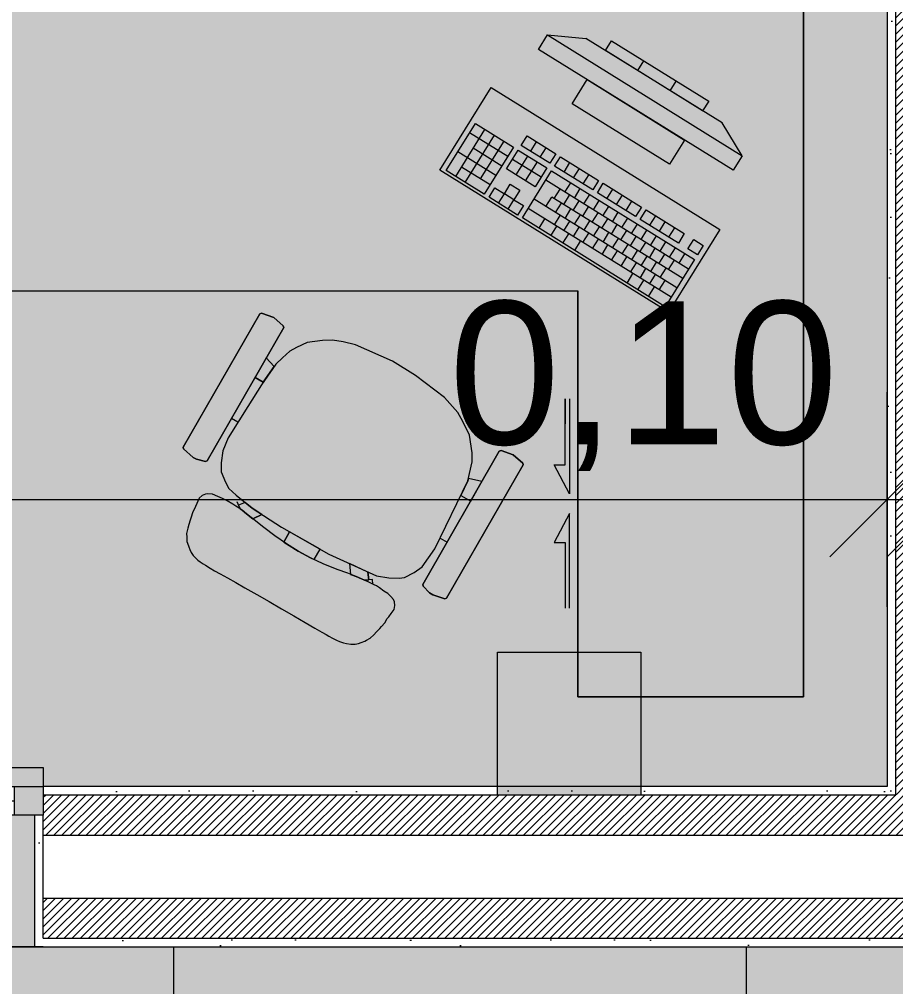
# Model space of a CAD drawing. Header units: millimetres. Extents: x 141848 to 1648660, y -821378 to -151356.
# Drawn here: x 235231 to 236761, y -261235 to -259545 of the extents above; entities that cross this region are included whole.
import ezdxf

# ---------------------------------------------------------------- set-up
doc = ezdxf.new("R2010")
doc.units = ezdxf.units.MM
doc.header["$MEASUREMENT"] = 0
for name, pattern in [('Tirets', [229.305464, 141.111124, -88.19434]), ('Traits', [282.222223, 141.111112, -141.111112]), ('Wipeout_Contour', [1000, 0, -1000])]:
    doc.linetypes.add(name, pattern=pattern)
for name, color, linetype in [('Cotations - 1_100', 7, 'Continuous'), ('Fenêtres ARCHICAD', 7, 'Continuous'), ('Intérieur - Mobilier', 7, 'Continuous'), ('Nouveau_Co-Structure', 7, 'Continuous'), ('Sols_ Dalles', 7, 'Continuous'), ('Structure - Murs extérieurs', 7, 'Continuous')]:
    doc.layers.add(name, color=color, linetype=linetype)
doc.styles.add('STYLE_GENERE_2', font='')
doc.styles.get('STYLE_GENERE_2').set_extended_font_data('Arial')
doc.dimstyles.new('STYLE_GENERE__1', dxfattribs={"dimtxt": 250, "dimasz": 190, "dimexe": 0.18, "dimexo": 0.0625, "dimgap": 0, "dimtad": 1, "dimtih": 1, "dimtoh": 1, "dimlfac": 0.001, "dimzin": 0, "dimdsep": 46, "dimtxsty": 'STYLE_GENERE_2', "dimblk": 'ARROWHEAD_6', "dimblk1": 'ARROWHEAD_6', "dimblk2": 'ARROWHEAD_6', "dimcen": 0.09, "dimse1": 1, "dimse2": 1, "dimclrd": 7, "dimclre": 7, "dimclrt": 7, "dimazin": 0, "dimtfac": 1, "dimtdec": 4, "dimtmove": 0, "dimatfit": 3, "dimfxl": 0, "dimtolj": 1, "dimtzin": 0, "dimarcsym": 0})
doc.dimstyles.new('STYLE_GENERE__2', dxfattribs={"dimtxt": 250, "dimasz": 190, "dimexe": 0.18, "dimexo": 0.0625, "dimgap": 0, "dimtad": 1, "dimlfac": 0.001, "dimzin": 0, "dimdsep": 46, "dimtxsty": 'STYLE_GENERE_2', "dimblk": 'ARROWHEAD_6', "dimblk1": 'ARROWHEAD_6', "dimblk2": 'ARROWHEAD_6', "dimcen": 0.09, "dimse1": 1, "dimse2": 1, "dimclrd": 7, "dimclre": 7, "dimclrt": 7, "dimazin": 0, "dimtfac": 1, "dimtdec": 4, "dimtmove": 0, "dimatfit": 3, "dimfxl": 0, "dimtolj": 1, "dimtzin": 0, "dimarcsym": 0})
pattern_1 = [(45, (0, 0), (-7.0710678, 7.0710678), [])]
pattern_2 = [(45, (0, 175), (-55.684659, 55.684659), [0, -52.5, 0, -78.75]), (110, (175, 175), (74.000794, 26.934086), [0, -38.5, 0, -66.5])]

# ---------------------------------------------------------------- blocks, each defined once
blk = doc.blocks.new('Dalle_10_1', base_point=(217805.5, -253415.6))
at = {"layer": 'Sols_ Dalles', "linetype": 'Continuous', "lineweight": 0, "true_color": 0x2e271c}
blk.add_hatch(color=250, dxfattribs=at).paths.add_polyline_path([(217805.5, -253415.6), (217805.5, -262350.9), (245610, -262365.6), (245610, -253415.6), (244226, -253415.6), (244226, -261165.6), (232166, -261165.6), (232166, -259365.6), (230526, -259365.6), (230526, -261165.6), (219225.5, -261165.6), (219225.5, -257683.7), (220725.5, -257683.7), (220725.5, -256655.6), (219225.5, -256655.6), (219225.5, -253415.6)])
at = {"layer": 'Sols_ Dalles', "color": 250, "linetype": 'Continuous', "lineweight": 5, "true_color": 0x1f1f1f, "flags": 128}
blk.add_lwpolyline([(217805.5, -253415.6), (217805.5, -262350.9), (245610, -262365.6), (245610, -253415.6), (244226, -253415.6), (244226, -261165.6), (232166, -261165.6), (232166, -259365.6), (230526, -259365.6), (230526, -261165.6), (219225.5, -261165.6), (219225.5, -257683.7), (220725.5, -257683.7), (220725.5, -256655.6), (219225.5, -256655.6), (219225.5, -253415.6)], close=True, dxfattribs=at)
blk = doc.blocks.new('Dalle_17_1', base_point=(219225.5, -253415.6))
at = {"layer": 'Sols_ Dalles', "linetype": 'Continuous', "lineweight": 0, "true_color": 0x393736}
blk.add_hatch(color=250, dxfattribs=at).paths.add_polyline_path([(219225.5, -253415.6), (219225.5, -256655.6), (221305.5, -256655.6), (221305.5, -257683.7), (219225.5, -257683.7), (219225.5, -261165.6), (230511, -261165.6), (230511, -259085.6), (232166, -259085.6), (232166, -261165.6), (244226, -261165.6), (244226, -253415.6)])
at = {"layer": 'Sols_ Dalles', "color": 250, "linetype": 'Continuous', "lineweight": 5, "true_color": 0x1f1f1f, "flags": 128}
blk.add_lwpolyline([(219225.5, -253415.6), (244226, -253415.6), (244226, -261165.6), (232166, -261165.6), (232166, -259085.6), (230511, -259085.6), (230511, -261165.6), (219225.5, -261165.6), (219225.5, -257683.7), (221305.5, -257683.7), (221305.5, -256655.6), (219225.5, -256655.6)], close=True, dxfattribs=at)
blk = doc.blocks.new('Mur_35_1', base_point=(236761, -261165.6))
at = {"color": 254, "linetype": 'Wipeout_Contour', "lineweight": 0, "ltscale": 1409326.402958374}
blk.add_wipeout([(236831, -260885.6), (236761, -260885.6), (236761, -260900.6), (236831, -260900.6)], dxfattribs=at).dxf.layer = 'Structure - Murs extérieurs'
at = {"layer": 'Structure - Murs extérieurs', "linetype": 'Continuous', "lineweight": 5, "true_color": 0x5f5f5f}
h = blk.add_hatch(dxfattribs=at)
h.set_pattern_fill('Briques_terre_cuite__int_97', color=251, style=0, pattern_type=2)
h.set_pattern_definition(pattern_1)
h.paths.add_polyline_path([(236831, -260885.6), (236761, -260885.6), (236761, -260900.6), (236831, -260900.6)])
at = {"color": 254, "linetype": 'Wipeout_Contour', "lineweight": 0, "ltscale": 1404894.980476079}
blk.add_wipeout([(236746, -257978.3), (236746, -260885.6), (236761, -260885.6), (236761, -257978.3)], dxfattribs=at).dxf.layer = 'Structure - Murs extérieurs'
at = {"layer": 'Structure - Murs extérieurs', "linetype": 'Continuous', "lineweight": 5, "true_color": 0x5f5f5f}
h = blk.add_hatch(dxfattribs=at)
h.set_pattern_fill('Enduit_0001', color=251, style=0, pattern_type=2)
h.set_pattern_definition(pattern_2)
h.paths.add_polyline_path([(236746, -257978.3), (236746, -260885.6), (236761, -260885.6), (236761, -257978.3)])
at = {"layer": 'Structure - Murs extérieurs', "color": 7, "linetype": 'Continuous', "lineweight": 5, "flags": 128}
blk.add_lwpolyline([(236746, -257978.3), (236746, -260885.6)], dxfattribs=at)
at = {"color": 254, "linetype": 'Wipeout_Contour', "lineweight": 0, "ltscale": 1405009.584772235}
blk.add_wipeout([(236761, -257978.3), (236761, -260885.6), (236831, -260885.6), (236831, -257978.3)], dxfattribs=at).dxf.layer = 'Structure - Murs extérieurs'
at = {"layer": 'Structure - Murs extérieurs', "linetype": 'Continuous', "lineweight": 5, "true_color": 0x5f5f5f}
h = blk.add_hatch(dxfattribs=at)
h.set_pattern_fill('Briques_terre_cuite__int_97', color=251, style=0, pattern_type=2)
h.set_pattern_definition(pattern_1)
h.paths.add_polyline_path([(236761, -257978.3), (236761, -260885.6), (236831, -260885.6), (236831, -257978.3)])
at = {"layer": 'Structure - Murs extérieurs', "color": 7, "linetype": 'Continuous', "lineweight": 5}
for p, q in [((236761, -257978.3), (236761, -260885.6)), ((236761, -260885.6), (236761, -260900.6))]:
    blk.add_line(p, q, dxfattribs=at)
blk = doc.blocks.new('Fenêtre 25_5')
at = {"layer": 'Fenêtres ARCHICAD', "color": 7, "linetype": 'Continuous', "lineweight": 5}
for p, q in [((-500, 0), (-500, 33.3)), ((-500, 33.3), (500, 33.3)), ((500, 33.3), (500, 0)), ((-500, 0), (-500, -15)), ((-500, 0), (-500, -15)), ((500, 0), (500, -15)), ((500, 0), (500, -15)), ((-500, -15), (-500, -50)), ((-500, -15), (-500, -50)), ((500, -15), (500, -50)), ((500, -15), (500, -50)), ((-485, -50), (-485, -280)), ((485, -50), (485, -280)), ((-500, -280), (-485, -280)), ((-485, -280), (485, -280)), ((500, -280), (485, -280))]:
    blk.add_line(p, q, dxfattribs=at)
at = {"layer": 'Fenêtres ARCHICAD', "color": 7, "linetype": 'Traits', "lineweight": 5}
blk.add_line((-500, 0), (500, 0), dxfattribs=at)
at = {"color": 254, "linetype": 'Wipeout_Contour', "lineweight": 0, "ltscale": 1805.5395}
blk.add_wipeout([(-450, 0), (-450, -50), (450, -50), (450, 0)], dxfattribs=at).dxf.layer = 'Fenêtres ARCHICAD'
at = {"layer": 'Fenêtres ARCHICAD', "color": 7, "linetype": 'Continuous', "lineweight": 5}
for p, q in [((-500, 0), (-450, 0)), ((-450, 0), (-450, -50)), ((-450, 0), (450, 0)), ((450, -50), (450, 0)), ((450, 0), (500, 0)), ((-450, -25), (450, -25)), ((-450, -50), (-500, -50)), ((450, -50), (-450, -50)), ((500, -50), (450, -50))]:
    blk.add_line(p, q, dxfattribs=at)
blk = doc.blocks.new('Mur_90_1', base_point=(244226, -261165.6))
at = {"color": 254, "linetype": 'Wipeout_Contour', "lineweight": 0, "ltscale": 1407214.976218097}
blk.add_wipeout([(235272.5, -260900.6), (236746, -260900.6), (236746, -260885.6), (235272.5, -260885.6)], dxfattribs=at)
at = {"color": 254, "linetype": 'Wipeout_Contour', "lineweight": 0, "ltscale": 1409478.670757482}
blk.add_wipeout([(235272.5, -261150.6), (235272.5, -261165.6), (237844.5, -261165.6), (237844.5, -261150.6)], dxfattribs=at)
at = {"linetype": 'Continuous', "lineweight": 5, "true_color": 0x5f5f5f}
h = blk.add_hatch(dxfattribs=at)
h.set_pattern_fill('Enduit_0001', color=251, style=0, pattern_type=2)
h.set_pattern_definition(pattern_2)
h.paths.add_polyline_path([(235272.5, -260900.6), (236746, -260900.6), (236746, -260885.6), (235272.5, -260885.6)])
h = blk.add_hatch(dxfattribs=at)
h.set_pattern_fill('Enduit_0001', color=251, style=0, pattern_type=2)
h.set_pattern_definition(pattern_2)
h.paths.add_polyline_path([(235272.5, -261150.6), (235272.5, -261165.6), (237844.5, -261165.6), (237844.5, -261150.6)])
at = {"color": 254, "linetype": 'Wipeout_Contour', "lineweight": 0, "ltscale": 1409212.150777046}
blk.add_wipeout([(236761, -260885.6), (236746, -260885.6), (236746, -260900.6), (236761, -260900.6)], dxfattribs=at)
at = {"color": 254, "linetype": 'Wipeout_Contour', "lineweight": 0, "ltscale": 1409352.682568374}
blk.add_wipeout([(235272.5, -261080.6), (235272.5, -261150.6), (237844.5, -261150.6), (237844.5, -261080.6)], dxfattribs=at)
at = {"linetype": 'Continuous', "lineweight": 5, "true_color": 0x5f5f5f}
h = blk.add_hatch(dxfattribs=at)
h.set_pattern_fill('Enduit_0001', color=251, style=0, pattern_type=2)
h.set_pattern_definition(pattern_2)
h.paths.add_polyline_path([(236761, -260885.6), (236746, -260885.6), (236746, -260900.6), (236761, -260900.6)])
h = blk.add_hatch(dxfattribs=at)
h.set_pattern_fill('Briques_terre_cuite__int_97', color=251, style=0, pattern_type=2)
h.set_pattern_definition(pattern_1)
h.paths.add_polyline_path([(235272.5, -261080.6), (235272.5, -261150.6), (237844.5, -261150.6), (237844.5, -261080.6)])
at = {"color": 7, "linetype": 'Continuous', "lineweight": 5, "flags": 128}
blk.add_lwpolyline([(236746, -260885.6), (235272.5, -260885.6)], dxfattribs=at)
at = {"color": 254, "linetype": 'Wipeout_Contour', "lineweight": 0, "ltscale": 1409085.913031434}
blk.add_wipeout([(237844.5, -260970.6), (235272.5, -260970.6), (235272.5, -261080.6), (237844.5, -261080.6)], dxfattribs=at)
at = {"color": 254, "linetype": 'Wipeout_Contour', "lineweight": 0, "ltscale": 1758702.599873789}
blk.add_wipeout([(236761, -260900.6), (235272.5, -260900.6), (235272.5, -260935.6), (235272.5, -260970.6), (236761, -260970.6)], dxfattribs=at)
at = {"linetype": 'Continuous', "lineweight": 5, "true_color": 0x5f5f5f}
h = blk.add_hatch(dxfattribs=at)
h.set_pattern_fill('Briques_terre_cuite__int_97', color=251, style=0, pattern_type=2)
h.set_pattern_definition(pattern_1)
h.paths.add_polyline_path([(236761, -260900.6), (235272.5, -260900.6), (235272.5, -260935.6), (235272.5, -260970.6), (236761, -260970.6)])
at = {"color": 7, "linetype": 'Continuous', "lineweight": 5}
blk.add_line((235272.5, -260885.6), (235272.5, -260900.6), dxfattribs=at)
at = {"color": 254, "linetype": 'Wipeout_Contour', "lineweight": 0, "ltscale": 1409452.291572231}
blk.add_wipeout([(236831, -260900.6), (236761, -260900.6), (236761, -260970.6), (236831, -260970.6)], dxfattribs=at)
at = {"color": 254, "linetype": 'Wipeout_Contour', "lineweight": 0, "ltscale": 1757186.575775947}
blk.add_wipeout([(235257.5, -261165.6), (235272.5, -261165.6), (235272.5, -261150.6), (235272.5, -260935.6), (235257.5, -260935.6)], dxfattribs=at)
at = {"linetype": 'Continuous', "lineweight": 5, "true_color": 0x5f5f5f}
h = blk.add_hatch(dxfattribs=at)
h.set_pattern_fill('Briques_terre_cuite__int_97', color=251, style=0, pattern_type=2)
h.set_pattern_definition(pattern_1)
h.paths.add_polyline_path([(236831, -260900.6), (236761, -260900.6), (236761, -260970.6), (236831, -260970.6)])
h = blk.add_hatch(dxfattribs=at)
h.set_pattern_fill('Enduit_0001', color=251, style=0, pattern_type=2)
h.set_pattern_definition(pattern_2)
h.paths.add_polyline_path([(235257.5, -261165.6), (235272.5, -261165.6), (235272.5, -261150.6), (235272.5, -260935.6), (235257.5, -260935.6)])
at = {"color": 7, "linetype": 'Continuous', "lineweight": 5}
for p, q in [((236761, -260885.6), (236761, -260900.6)), ((236761, -260900.6), (235272.5, -260900.6)), ((235272.5, -260900.6), (235272.5, -260935.6)), ((235257.5, -260935.6), (235257.5, -261165.6)), ((235272.5, -260935.6), (235257.5, -260935.6)), ((235272.5, -261150.6), (235272.5, -260935.6)), ((235272.5, -260970.6), (236761, -260970.6)), ((236761, -260970.6), (236831, -260970.6)), ((235272.5, -261080.6), (237844.5, -261080.6)), ((235272.5, -261150.6), (237844.5, -261150.6)), ((235272.5, -261165.6), (235257.5, -261165.6))]:
    blk.add_line(p, q, dxfattribs=at)
at = {"color": 7, "linetype": 'Continuous', "lineweight": 5, "flags": 128}
blk.add_lwpolyline([(235272.5, -261165.6), (237844.5, -261165.6)], dxfattribs=at)
at = {"layer": 'Fenêtres ARCHICAD', "color": 7, "linetype": 'Continuous', "lineweight": 5, "zscale": 1000}
blk.add_blockref('Fenêtre 25_5', (234772.5, -260885.6), dxfattribs=at)
blk = doc.blocks.new('*D536')
at = {"layer": 'Cotations - 1_100', "color": 7, "linetype": 'Continuous', "lineweight": 5}
for p, q in [((232446, -260571.5), (232446, -260196.5)), ((236746, -260571.5), (236746, -260196.5)), ((232546, -260284), (232346, -260484)), ((236646, -260484), (236846, -260284)), ((232446, -260384), (236746, -260384))]:
    blk.add_line(p, q, dxfattribs=at)
at = {"layer": 'Cotations - 1_100', "color": 7, "lineweight": 5, "char_height": 250, "attachment_point": 7, "style": 'STYLE_GENERE_2'}
for s, insert in [('\\A1;{\\pql;\\fArial|b0|i0|c0|p38;0,28}', (232546, -260334)), ('\\A1;{\\pql;\\fArial|b0|i0|c0|p38;4,30}', (234263.5, -260334)), ('\\A1;{\\pql;\\fArial|b0|i0|c0|p38;0,10}', (235980.9, -260334))]:
    blk.add_mtext(s, dxfattribs=dict(at, insert=insert))
blk = doc.blocks.new('ARROWHEAD_6')
at = {"color": 0, "linetype": 'Continuous', "lineweight": 0}
for p, q in [((-0.5, -0.5), (0.5, 0.5)), ((0, 0), (-1, 0))]:
    blk.add_line(p, q, dxfattribs=at)
blk = doc.blocks.new('*D537')
at = {"layer": 'Cotations - 1_100', "color": 7, "linetype": 'Continuous', "lineweight": 5}
for p, q in [((236746, -260571.5), (236746, -260196.5)), ((236846, -260571.5), (236846, -260196.5)), ((236646, -260484), (236846, -260284)), ((236946, -260284), (236746, -260484)), ((236746, -260384), (236846, -260384))]:
    blk.add_line(p, q, dxfattribs=at)
blk = doc.blocks.new('*D538')
at = {"layer": 'Cotations - 1_100', "color": 7, "linetype": 'Continuous', "lineweight": 5}
for p, q in [((236846, -260571.5), (236846, -260196.5)), ((239846, -260571.5), (239846, -260196.5)), ((236946, -260284), (236746, -260484)), ((239746, -260484), (239946, -260284)), ((236846, -260384), (239846, -260384))]:
    blk.add_line(p, q, dxfattribs=at)
at = {"layer": 'Cotations - 1_100', "color": 7, "lineweight": 5, "char_height": 250, "attachment_point": 7, "style": 'STYLE_GENERE_2'}
for s, insert in [('\\A1;{\\pql;\\fArial|b0|i0|c0|p38;3,00}', (237680.9, -260334)), ('\\A1;{\\pql;\\fArial|b0|i0|c0|p38;0,10}', (239080.9, -260334))]:
    blk.add_mtext(s, dxfattribs=dict(at, insert=insert))
blk = doc.blocks.new('*D546')
at = {"layer": 'Cotations - 1_100', "color": 7, "linetype": 'Continuous', "lineweight": 5}
for p, q in [((237413.3, -258078.3), (237213.3, -257878.3)), ((237500.8, -257978.3), (237125.8, -257978.3)), ((237313.3, -260885.6), (237313.3, -257978.3)), ((237213.3, -260785.6), (237413.3, -260985.6)), ((237500.8, -260885.6), (237125.8, -260885.6)), ((237313.3, -261035.6), (237313.3, -260885.6))]:
    blk.add_line(p, q, dxfattribs=at)
at = {"layer": 'Cotations - 1_100', "color": 7, "lineweight": 5, "char_height": 250, "attachment_point": 7, "rotation": 90, "style": 'STYLE_GENERE_2'}
for s, insert in [('\\A1;{\\pql;\\fArial|b0|i0|c0|p38;0,10}', (237263.3, -258743.4)), ('\\A1;{\\pql;\\fArial|b0|i0|c0|p38;2,91}', (237263.3, -260097.1))]:
    blk.add_mtext(s, dxfattribs=dict(at, insert=insert))
blk = doc.blocks.new('*D637')
at = {"layer": 'Cotations - 1_100', "color": 7, "linetype": 'Continuous', "lineweight": 5}
for p, q in [((233229.3, -258078.3), (233029.3, -257878.3)), ((233316.8, -257978.3), (232941.8, -257978.3)), ((233129.3, -260885.6), (233129.3, -257978.3)), ((233029.3, -260785.6), (233229.3, -260985.6)), ((233316.8, -260885.6), (232941.8, -260885.6)), ((233129.3, -261035.6), (233129.3, -260885.6))]:
    blk.add_line(p, q, dxfattribs=at)
at = {"layer": 'Cotations - 1_100', "color": 7, "lineweight": 5, "char_height": 250, "attachment_point": 7, "rotation": 90, "style": 'STYLE_GENERE_2'}
for s, insert in [('\\A1;{\\pql;\\fArial|b0|i0|c0|p38;0,10}', (233079.3, -258743.4)), ('\\A1;{\\pql;\\fArial|b0|i0|c0|p38;2,91}', (233079.3, -260097.1))]:
    blk.add_mtext(s, dxfattribs=dict(at, insert=insert))

msp = doc.modelspace()

# ---------------------------------------------------------------- hatches: boundary and pattern name
at = {"linetype": 'Continuous', "lineweight": 5}
h = msp.add_hatch(dxfattribs=at)
h.set_pattern_fill('Panneau_100x50_0001', color=9, style=0, pattern_type=2)
h.set_pattern_definition([(0, (0, 0), (0, 500), []), (90, (0, 0), (-1000, 0), [500, -500]), (90, (500, 500), (-1000, 0), [500, -500])])
h.paths.add_polyline_path([(217805.542, -262550.571), (217805.542, -255066.557), (217825.542, -255066.557), (217825.542, -253415.571), (219225.542, -253415.571), (219225.542, -256655.571), (221025.542, -256655.571), (221025.542, -257683.66), (219225.542, -257683.66), (219225.542, -261165.571), (230526.034, -261165.571), (230526.034, -259365.571), (232166.034, -259365.571), (232166.034, -261165.571), (244226.034, -261165.571), (244226.034, -253415.571), (245626.034, -253415.571), (245626.034, -262465.571), (245610.045, -262465.571), (244226.034, -262565.571), (220626.034, -262565.571), (217850.068, -262565.571), (217850.068, -262550.571)])
at = {"linetype": 'Continuous', "lineweight": 0, "true_color": 0xfaf9f8}
msp.add_hatch(color=7, dxfattribs=at).paths.add_polyline_path([(232446.034, -260885.571), (236761.034, -260885.571), (236761.034, -257963.274), (232446.034, -257963.274)])
at = {"linetype": 'Continuous', "lineweight": 5}
for points in [[(234699.639, -260019.509), (236206.355, -260019.509), (236206.355, -260728.657), (236600.287, -260728.657), (236600.287, -260203.414), (236600.287, -259328.009), (234699.639, -259328.009), (234699.639, -259494.266)], [(235650.799, -260059.42), (235516.95, -260292.717), (235517.759, -260295.705), (235534.563, -260310.392), (235540.258, -260313.66), (235555.724, -260317.487), (235558.712, -260316.677), (235692.561, -260083.38), (235691.751, -260080.394), (235674.946, -260065.708), (235653.786, -260058.612)], [(236021.422, -260318.156), (236021.636, -260302.412), (236016.801, -260271.327), (236005.535, -260247.451), (235996.81, -260232.244), (235973.302, -260206.017), (235922.328, -260167.514), (235882.514, -260142.304), (235817.857, -260113.949), (235796.453, -260108.484), (235777.413, -260105.712), (235760.288, -260106.346), (235733.424, -260109.644), (235714.977, -260118.163), (235703.359, -260125.042), (235690.29, -260136.628), (235678.812, -260147.587), (235653.455, -260183.477), (235629.89, -260221.235), (235595.638, -260276.026), (235585.886, -260299.093), (235583.055, -260320.084), (235583.278, -260335.828), (235590.785, -260353.523), (235596.902, -260364.67), (235609.164, -260376.478), (235637.549, -260399.126), (235688.652, -260432.252), (235771.236, -260479.632), (235854.718, -260517.614), (235876.161, -260520.871), (235893.886, -260521.391), (235903.209, -260520.106), (235920.24, -260511.685), (235934.516, -260501.582), (235956.461, -260470.418), (236014.246, -260351.361)], [(235656.671, -260178.925), (235675.831, -260151.806), (235662.06, -260136.542), (235642.431, -260170.756)], [(235976.996, -260556.659), (236110.845, -260323.362), (236110.035, -260320.375), (236093.23, -260305.689), (236072.07, -260298.593), (236068.957, -260299.62), (235935.233, -260532.699), (235936.043, -260535.686), (235947.152, -260547.106), (235952.847, -260550.374), (235974.008, -260557.468)], [(236018.953, -260386.777), (236038.685, -260352.384), (236015.103, -260347.395), (236014.246, -260351.361), (236001.826, -260376.951)], [(235739.362, -260485.71), (235717.902, -260474.155), (235697.089, -260461.472), (235676.942, -260447.676), (235657.739, -260433.027), (235641.004, -260419.679), (235627.617, -260408.761), (235620.027, -260402.709), (235614.533, -260398.837), (235609.064, -260395.447), (235603.596, -260392.057), (235593.531, -260386.152), (235585.835, -260382.231), (235577.411, -260378.551), (235568.058, -260374.934), (235560.128, -260374.031), (235555.986, -260374.427), (235549.971, -260377.166), (235544.925, -260381.641), (235538.452, -260396.24), (235533.12, -260407.459), (235530.668, -260415.133), (235529.121, -260420.328), (235526.827, -260427.67), (235524.905, -260434.34), (235522.744, -260443.118), (235523.055, -260449.945), (235523.311, -260457.111), (235524.59, -260460.557), (235526.844, -260466.502), (235528.255, -260471.269), (235530.94, -260476.797), (235534.193, -260481.848), (235538.355, -260486.135), (235542.261, -260489.806), (235546.453, -260492.908), (235551.788, -260496.484), (235555.897, -260498.922), (235563.998, -260503.879), (235571.862, -260508.372), (235581.662, -260513.892), (235594.365, -260520.989), (235609.1, -260529.226), (235624.821, -260538.124), (235645.576, -260550.019), (235667.157, -260562.401), (235688.738, -260574.782), (235710.19, -260587.114), (235730.173, -260598.772), (235746.864, -260608.579), (235759.205, -260615.829), (235766.429, -260620.04), (235771.515, -260622.945), (235777.383, -260626.036), (235779.851, -260627.48), (235784.443, -260629.778), (235790.077, -260632.184), (235796.977, -260634.555), (235802.356, -260635.781), (235809.875, -260636.902), (235817.272, -260636.824), (235823.173, -260635.575), (235827.495, -260634.041), (235834.097, -260631.297), (235836.938, -260629.884), (235843.404, -260626.198), (235849.816, -260620.392), (235854.581, -260615.337), (235860.046, -260609.598), (235863.461, -260605.587), (235868.828, -260599.561), (235873.282, -260592.118), (235875.935, -260589.176), (235880.263, -260582.954), (235885.342, -260576.038), (235886.693, -260569.413), (235886.127, -260562.52), (235884.438, -260558.761), (235879.762, -260553.382), (235874.27, -260548.424), (235867.531, -260544.077), (235859.751, -260538.084), (235854.56, -260534.778), (235850.649, -260532.926), (235841.245, -260528.15), (235828.475, -260522.665), (235819.008, -260518.798), (235804.165, -260512.865), (235786.05, -260506.283), (235761.642, -260496.204)], [(235766.429, -260620.04), (235771.515, -260622.945), (235777.383, -260626.036), (235779.851, -260627.48), (235784.443, -260629.778), (235790.077, -260632.184), (235796.977, -260634.555), (235802.356, -260635.781), (235809.875, -260636.902), (235817.272, -260636.824), (235823.173, -260635.575), (235827.495, -260634.041), (235834.097, -260631.297), (235836.938, -260629.884), (235843.404, -260626.198), (235849.816, -260620.392), (235854.581, -260615.337), (235860.046, -260609.598), (235863.461, -260605.587), (235868.828, -260599.561), (235873.282, -260592.118), (235875.935, -260589.176), (235880.263, -260582.954), (235885.342, -260576.038), (235886.693, -260569.413), (235886.127, -260562.52), (235884.438, -260558.761), (235879.762, -260553.382), (235874.27, -260548.424), (235867.531, -260544.077), (235859.751, -260538.084), (235854.56, -260534.778), (235850.649, -260532.926), (235841.245, -260528.15), (235828.475, -260522.665), (235819.008, -260518.798), (235804.165, -260512.865), (235786.05, -260506.283), (235761.642, -260496.204), (235739.362, -260485.71), (235717.902, -260474.155), (235697.089, -260461.472), (235676.942, -260447.676), (235657.739, -260433.027), (235641.004, -260419.679), (235627.617, -260408.761), (235620.027, -260402.709), (235614.533, -260398.837), (235609.064, -260395.447), (235603.596, -260392.057), (235593.531, -260386.152), (235585.835, -260382.231), (235577.411, -260378.551), (235568.058, -260374.934), (235560.128, -260374.031), (235555.986, -260374.427), (235549.971, -260377.166), (235544.925, -260381.641), (235538.452, -260396.24), (235533.12, -260407.459), (235530.668, -260415.133), (235529.121, -260420.328), (235526.827, -260427.67), (235524.905, -260434.34), (235522.744, -260443.118), (235523.055, -260449.945), (235523.311, -260457.111), (235524.59, -260460.557), (235526.844, -260466.502), (235528.255, -260471.269), (235530.94, -260476.797), (235534.193, -260481.848), (235538.355, -260486.135), (235542.261, -260489.806), (235546.453, -260492.908), (235551.788, -260496.484), (235555.897, -260498.922), (235563.998, -260503.879), (235571.862, -260508.372), (235581.662, -260513.892), (235594.365, -260520.989), (235609.1, -260529.226), (235624.821, -260538.124), (235645.576, -260550.019), (235667.157, -260562.401), (235688.738, -260574.782), (235710.19, -260587.114), (235730.173, -260598.772), (235746.864, -260608.579), (235759.205, -260615.829)], [(235620.027, -260402.709), (235627.617, -260408.761), (235638.378, -260417.538), (235654.502, -260410.116), (235637.549, -260399.126), (235624.922, -260389.051), (235613.689, -260393.968), (235616.473, -260400.204)], [(235697.089, -260461.472), (235717.902, -260474.155), (235739.362, -260485.71), (235745.6, -260488.648), (235755.841, -260470.8), (235702.824, -260440.383), (235692.552, -260458.366)], [(235840.96, -260524.212), (235839.487, -260510.685), (235807.082, -260495.941), (235809.014, -260514.803), (235819.008, -260518.798), (235828.475, -260522.665), (235833.641, -260524.884), (235834.551, -260524.823)]]:
    msp.add_hatch(color=255, dxfattribs=at).paths.add_polyline_path(points)
at = {"layer": 'Intérieur - Mobilier', "linetype": 'Continuous', "lineweight": 0, "true_color": 0x4f4f4f}
for points in [[(236191.542, -260208.12), (236184.236, -260323.249), (236164.62, -260323.249), (236191.542, -260373.913)], [(236191.542, -260408.331), (236164.62, -260458.994), (236184.236, -260458.994), (236184.236, -260574.124)]]:
    msp.add_hatch(color=251, dxfattribs=at).paths.add_polyline_path(points)
at = {"layer": 'Sols_ Dalles', "linetype": 'Continuous', "lineweight": 0, "true_color": 0x2e271c}
msp.add_hatch(color=250, dxfattribs=at).paths.add_polyline_path([(219225.542, -253415.571), (217850.068, -253415.571), (217850.068, -262266.885), (245610.045, -262266.885), (245610.045, -253415.571), (244226.034, -253415.571), (244226.034, -261165.571), (232166.034, -261165.571), (230526.034, -261165.571), (219225.542, -261165.571), (219225.542, -257693.66), (219225.542, -256655.571)])

# ---------------------------------------------------------------- linework, layer by layer
at = {"color": 8, "linetype": 'Continuous', "lineweight": 5}
for p, q in [((236137.534, -259597.501), (236153.375, -259572.024)), ((236153.375, -259572.024), (236493.066, -259783.236)), ((236153.375, -259572.024), (236220.17, -259578.229)), ((236457.953, -259726.077), (236220.17, -259578.229)), ((236477.225, -259808.713), (236137.534, -259597.501)), ((236254.139, -259599.35), (236264.699, -259582.366)), ((236264.699, -259582.366), (236434.545, -259687.972)), ((236423.984, -259704.956), (236254.139, -259599.35)), ((236310.754, -259634.552), (236321.314, -259617.568)), ((236196.056, -259692.765), (236222.457, -259650.304)), ((236222.457, -259650.304), (236392.302, -259755.91)), ((236367.369, -259669.754), (236377.929, -259652.77)), ((236365.901, -259798.371), (236196.056, -259692.765)), ((236434.545, -259687.972), (236423.984, -259704.956)), ((235976.119, -259809.364), (236027.322, -259727.015)), ((236027.322, -259727.015), (236093.845, -259768.377)), ((236493.066, -259783.236), (236457.953, -259726.077)), ((235992.75, -259819.705), (236043.953, -259737.356)), ((236009.381, -259830.045), (236060.583, -259747.696)), ((236083.604, -259784.847), (236017.081, -259743.485)), ((236107.28, -259765.313), (236117.521, -259748.843)), ((236117.521, -259748.843), (236167.413, -259779.864)), ((236036.252, -259823.916), (236077.214, -259758.037)), ((236157.172, -259796.334), (236107.28, -259765.313)), ((236123.911, -259775.653), (236134.152, -259759.183)), ((236392.302, -259755.91), (236365.901, -259798.371)), ((236063.123, -259817.787), (235996.6, -259776.425)), ((236073.364, -259801.317), (236023.472, -259770.295)), ((236093.845, -259768.377), (236042.642, -259850.726)), ((236081.679, -259806.487), (236102.16, -259773.547)), ((236098.31, -259816.828), (236118.791, -259783.888)), ((236102.16, -259773.547), (236152.052, -259804.569)), ((236140.542, -259785.994), (236150.782, -259769.524)), ((236167.413, -259779.864), (236157.172, -259796.334)), ((236493.066, -259783.236), (236477.225, -259808.713)), ((236141.812, -259821.039), (236091.919, -259790.017)), ((236114.94, -259827.168), (236135.421, -259794.229)), ((236165.488, -259801.505), (236175.728, -259785.035)), ((236232.01, -259842.867), (236165.488, -259801.505)), ((236175.728, -259785.035), (236242.251, -259826.397)), ((236182.118, -259811.845), (236192.359, -259795.375)), ((236042.642, -259850.726), (235976.119, -259809.364)), ((236052.882, -259834.257), (236002.99, -259803.235)), ((236131.571, -259837.509), (236081.679, -259806.487)), ((236109.165, -259892.089), (236160.367, -259809.739)), ((236152.052, -259804.569), (236131.571, -259837.509)), ((236160.367, -259809.739), (236409.828, -259964.848)), ((236198.749, -259822.186), (236208.99, -259805.716)), ((236215.38, -259832.526), (236225.62, -259816.056)), ((236077.829, -259849.767), (236088.069, -259833.298)), ((236088.069, -259833.298), (236104.7, -259843.638)), ((236399.587, -259981.318), (236150.127, -259826.209)), ((236183.388, -259846.89), (236193.629, -259830.421)), ((236242.251, -259826.397), (236232.01, -259842.867)), ((236240.326, -259848.037), (236250.566, -259831.567)), ((236250.566, -259831.567), (236317.089, -259872.929)), ((236050.957, -259855.897), (236061.198, -259839.427)), ((236061.198, -259839.427), (236077.829, -259849.767)), ((236067.588, -259866.237), (236077.829, -259849.767)), ((236094.459, -259860.108), (236077.829, -259849.767)), ((236104.7, -259843.638), (236094.459, -259860.108)), ((236164.832, -259858.19), (236175.073, -259841.72)), ((236181.463, -259868.531), (236191.704, -259852.061)), ((236200.019, -259857.231), (236210.26, -259840.761)), ((236216.65, -259867.572), (236226.89, -259851.102)), ((236306.849, -259889.399), (236240.326, -259848.037)), ((236256.957, -259858.378), (236267.197, -259841.908)), ((236100.849, -259886.918), (236050.957, -259855.897)), ((236084.219, -259876.578), (236094.459, -259860.108)), ((236094.459, -259860.108), (236111.09, -259870.449)), ((236379.106, -260014.257), (236129.646, -259859.149)), ((236150.434, -259872.075), (236160.675, -259855.605)), ((236389.347, -259997.787), (236160.675, -259855.605)), ((236167.065, -259882.415), (236177.305, -259865.945)), ((236198.094, -259878.871), (236208.334, -259862.401)), ((236233.28, -259877.912), (236243.521, -259861.442)), ((236273.587, -259868.718), (236283.828, -259852.248)), ((236290.218, -259879.059), (236300.458, -259862.589)), ((236111.09, -259870.449), (236100.849, -259886.918)), ((236368.866, -260030.727), (236119.405, -259875.619)), ((236183.696, -259892.756), (236193.936, -259876.286)), ((236214.724, -259889.212), (236224.965, -259872.742)), ((236231.355, -259899.552), (236241.596, -259883.082)), ((236249.911, -259888.253), (236260.152, -259871.783)), ((236266.542, -259898.593), (236276.782, -259882.123)), ((236317.089, -259872.929), (236306.849, -259889.399)), ((236315.164, -259894.57), (236325.404, -259878.1)), ((236325.404, -259878.1), (236391.927, -259919.462)), ((236358.625, -260047.197), (236109.165, -259892.089)), ((236138.268, -259910.185), (236148.509, -259893.715)), ((236165.14, -259904.055), (236175.38, -259887.586)), ((236181.77, -259914.396), (236192.011, -259897.926)), ((236200.326, -259903.096), (236210.567, -259886.626)), ((236216.957, -259913.437), (236227.197, -259896.967)), ((236247.986, -259909.893), (236258.226, -259893.423)), ((236283.172, -259908.934), (236293.413, -259892.464)), ((236299.803, -259919.274), (236310.044, -259902.804)), ((236381.687, -259935.932), (236315.164, -259894.57)), ((236331.795, -259904.91), (236342.035, -259888.44)), ((236348.425, -259915.251), (236358.666, -259898.781)), ((236159.057, -259923.11), (236169.297, -259906.641)), ((236179.845, -259936.036), (236190.086, -259919.566)), ((236198.401, -259924.736), (236208.642, -259908.267)), ((236215.032, -259935.077), (236225.272, -259918.607)), ((236233.588, -259923.777), (236243.828, -259907.308)), ((236250.218, -259934.118), (236260.459, -259917.648)), ((236264.617, -259920.233), (236274.857, -259903.763)), ((236281.247, -259930.574), (236291.488, -259914.104)), ((236316.434, -259929.615), (236326.674, -259913.145)), ((236365.056, -259925.591), (236375.297, -259909.121)), ((236391.927, -259919.462), (236381.687, -259935.932)), ((236200.633, -259948.962), (236210.874, -259932.492)), ((236231.662, -259945.418), (236241.903, -259928.948)), ((236266.849, -259944.459), (236277.09, -259927.989)), ((236297.878, -259940.914), (236308.118, -259924.445)), ((236314.509, -259951.255), (236324.749, -259934.785)), ((236333.064, -259939.955), (236343.305, -259923.486)), ((236349.695, -259950.296), (236359.936, -259933.826)), ((236398.317, -259946.272), (236408.558, -259929.802)), ((236408.558, -259929.802), (236425.189, -259940.143)), ((236248.293, -259955.758), (236258.534, -259939.288)), ((236264.924, -259966.099), (236275.164, -259949.629)), ((236283.48, -259954.799), (236293.72, -259938.329)), ((236300.11, -259965.14), (236310.351, -259948.67)), ((236331.139, -259961.596), (236341.38, -259945.126)), ((236366.326, -259960.637), (236376.566, -259944.167)), ((236414.948, -259956.613), (236398.317, -259946.272)), ((236425.189, -259940.143), (236414.948, -259956.613)), ((236281.554, -259976.439), (236291.795, -259959.969)), ((236298.185, -259986.78), (236308.426, -259970.31)), ((236316.741, -259975.48), (236326.982, -259959.01)), ((236333.372, -259985.821), (236343.612, -259969.351)), ((236347.77, -259971.936), (236358.011, -259955.466)), ((236409.828, -259964.848), (236358.625, -260047.197)), ((236364.401, -259982.277), (236374.641, -259965.807)), ((236382.957, -259970.977), (236393.197, -259954.507)), ((236314.816, -259997.12), (236325.056, -259980.651)), ((236350.002, -259996.161), (236360.243, -259979.692)), ((236292.102, -260005.835), (236302.343, -259989.365)), ((236310.812, -260017.468), (236321.052, -260000.998)), ((236331.447, -260007.461), (236341.687, -259990.991)), ((236348.077, -260017.801), (236358.318, -260001.332)), ((236329.521, -260029.101), (236339.762, -260012.631))]:
    msp.add_line(p, q, dxfattribs=at)
at = {"color": 7, "linetype": 'Continuous', "lineweight": 5, "flags": 128}
msp.add_lwpolyline([(217805.542, -262550.571), (217805.542, -255066.557), (217825.542, -255066.557), (217825.542, -253415.571), (219225.542, -253415.571), (219225.542, -256655.571), (221025.542, -256655.571), (221025.542, -257683.66), (219225.542, -257683.66), (219225.542, -261165.571), (230526.034, -261165.571), (230526.034, -259365.571), (232166.034, -259365.571), (232166.034, -261165.571), (244226.034, -261165.571), (244226.034, -253415.571), (245626.034, -253415.571), (245626.034, -262465.571), (245610.045, -262465.571), (244226.034, -262565.571), (220626.034, -262565.571), (217850.068, -262565.571), (217850.068, -262550.571)], close=True, dxfattribs=at)
at = {"color": 7, "linetype": 'Tirets', "lineweight": 5, "flags": 128}
msp.add_lwpolyline([(232446.034, -260885.571), (236761.034, -260885.571), (236761.034, -257963.274), (232446.034, -257963.274)], close=True, dxfattribs=at)
at = {"color": 255, "linetype": 'Continuous', "lineweight": 5, "flags": 128}
for points in [[(234699.639, -260019.509), (236206.355, -260019.509), (236206.355, -260728.657), (236600.287, -260728.657), (236600.287, -260203.414), (236600.287, -259328.009), (234699.639, -259328.009), (234699.639, -259494.266)], [(235650.799, -260059.42), (235516.95, -260292.717), (235517.759, -260295.705), (235534.563, -260310.392), (235540.258, -260313.66), (235555.724, -260317.487), (235558.712, -260316.677), (235692.561, -260083.38), (235691.751, -260080.394), (235674.946, -260065.708), (235653.786, -260058.612)], [(236021.422, -260318.156), (236021.636, -260302.412), (236016.801, -260271.327), (236005.535, -260247.451), (235996.81, -260232.244), (235973.302, -260206.017), (235922.328, -260167.514), (235882.514, -260142.304), (235817.857, -260113.949), (235796.453, -260108.484), (235777.413, -260105.712), (235760.288, -260106.346), (235733.424, -260109.644), (235714.977, -260118.163), (235703.359, -260125.042), (235690.29, -260136.628), (235678.812, -260147.587), (235653.455, -260183.477), (235629.89, -260221.235), (235595.638, -260276.026), (235585.886, -260299.093), (235583.055, -260320.084), (235583.278, -260335.828), (235590.785, -260353.523), (235596.902, -260364.67), (235609.164, -260376.478), (235637.549, -260399.126), (235688.652, -260432.252), (235771.236, -260479.632), (235854.718, -260517.614), (235876.161, -260520.871), (235893.886, -260521.391), (235903.209, -260520.106), (235920.24, -260511.685), (235934.516, -260501.582), (235956.461, -260470.418), (236014.246, -260351.361)], [(235656.671, -260178.925), (235675.831, -260151.806), (235662.06, -260136.542), (235642.431, -260170.756)], [(235976.996, -260556.659), (236110.845, -260323.362), (236110.035, -260320.375), (236093.23, -260305.689), (236072.07, -260298.593), (236068.957, -260299.62), (235935.233, -260532.699), (235936.043, -260535.686), (235947.152, -260547.106), (235952.847, -260550.374), (235974.008, -260557.468)], [(236018.953, -260386.777), (236038.685, -260352.384), (236015.103, -260347.395), (236014.246, -260351.361), (236001.826, -260376.951)], [(235739.362, -260485.71), (235717.902, -260474.155), (235697.089, -260461.472), (235676.942, -260447.676), (235657.739, -260433.027), (235641.004, -260419.679), (235627.617, -260408.761), (235620.027, -260402.709), (235614.533, -260398.837), (235609.064, -260395.447), (235603.596, -260392.057), (235593.531, -260386.152), (235585.835, -260382.231), (235577.411, -260378.551), (235568.058, -260374.934), (235560.128, -260374.031), (235555.986, -260374.427), (235549.971, -260377.166), (235544.925, -260381.641), (235538.452, -260396.24), (235533.12, -260407.459), (235530.668, -260415.133), (235529.121, -260420.328), (235526.827, -260427.67), (235524.905, -260434.34), (235522.744, -260443.118), (235523.055, -260449.945), (235523.311, -260457.111), (235524.59, -260460.557), (235526.844, -260466.502), (235528.255, -260471.269), (235530.94, -260476.797), (235534.193, -260481.848), (235538.355, -260486.135), (235542.261, -260489.806), (235546.453, -260492.908), (235551.788, -260496.484), (235555.897, -260498.922), (235563.998, -260503.879), (235571.862, -260508.372), (235581.662, -260513.892), (235594.365, -260520.989), (235609.1, -260529.226), (235624.821, -260538.124), (235645.576, -260550.019), (235667.157, -260562.401), (235688.738, -260574.782), (235710.19, -260587.114), (235730.173, -260598.772), (235746.864, -260608.579), (235759.205, -260615.829), (235766.429, -260620.04), (235771.515, -260622.945), (235777.383, -260626.036), (235779.851, -260627.48), (235784.443, -260629.778), (235790.077, -260632.184), (235796.977, -260634.555), (235802.356, -260635.781), (235809.875, -260636.902), (235817.272, -260636.824), (235823.173, -260635.575), (235827.495, -260634.041), (235834.097, -260631.297), (235836.938, -260629.884), (235843.404, -260626.198), (235849.816, -260620.392), (235854.581, -260615.337), (235860.046, -260609.598), (235863.461, -260605.587), (235868.828, -260599.561), (235873.282, -260592.118), (235875.935, -260589.176), (235880.263, -260582.954), (235885.342, -260576.038), (235886.693, -260569.413), (235886.127, -260562.52), (235884.438, -260558.761), (235879.762, -260553.382), (235874.27, -260548.424), (235867.531, -260544.077), (235859.751, -260538.084), (235854.56, -260534.778), (235850.649, -260532.926), (235841.245, -260528.15), (235828.475, -260522.665), (235819.008, -260518.798), (235804.165, -260512.865), (235786.05, -260506.283), (235761.642, -260496.204)], [(235766.429, -260620.04), (235771.515, -260622.945), (235777.383, -260626.036), (235779.851, -260627.48), (235784.443, -260629.778), (235790.077, -260632.184), (235796.977, -260634.555), (235802.356, -260635.781), (235809.875, -260636.902), (235817.272, -260636.824), (235823.173, -260635.575), (235827.495, -260634.041), (235834.097, -260631.297), (235836.938, -260629.884), (235843.404, -260626.198), (235849.816, -260620.392), (235854.581, -260615.337), (235860.046, -260609.598), (235863.461, -260605.587), (235868.828, -260599.561), (235873.282, -260592.118), (235875.935, -260589.176), (235880.263, -260582.954), (235885.342, -260576.038), (235886.693, -260569.413), (235886.127, -260562.52), (235884.438, -260558.761), (235879.762, -260553.382), (235874.27, -260548.424), (235867.531, -260544.077), (235859.751, -260538.084), (235854.56, -260534.778), (235850.649, -260532.926), (235841.245, -260528.15), (235828.475, -260522.665), (235819.008, -260518.798), (235804.165, -260512.865), (235786.05, -260506.283), (235761.642, -260496.204), (235739.362, -260485.71), (235717.902, -260474.155), (235697.089, -260461.472), (235676.942, -260447.676), (235657.739, -260433.027), (235641.004, -260419.679), (235627.617, -260408.761), (235620.027, -260402.709), (235614.533, -260398.837), (235609.064, -260395.447), (235603.596, -260392.057), (235593.531, -260386.152), (235585.835, -260382.231), (235577.411, -260378.551), (235568.058, -260374.934), (235560.128, -260374.031), (235555.986, -260374.427), (235549.971, -260377.166), (235544.925, -260381.641), (235538.452, -260396.24), (235533.12, -260407.459), (235530.668, -260415.133), (235529.121, -260420.328), (235526.827, -260427.67), (235524.905, -260434.34), (235522.744, -260443.118), (235523.055, -260449.945), (235523.311, -260457.111), (235524.59, -260460.557), (235526.844, -260466.502), (235528.255, -260471.269), (235530.94, -260476.797), (235534.193, -260481.848), (235538.355, -260486.135), (235542.261, -260489.806), (235546.453, -260492.908), (235551.788, -260496.484), (235555.897, -260498.922), (235563.998, -260503.879), (235571.862, -260508.372), (235581.662, -260513.892), (235594.365, -260520.989), (235609.1, -260529.226), (235624.821, -260538.124), (235645.576, -260550.019), (235667.157, -260562.401), (235688.738, -260574.782), (235710.19, -260587.114), (235730.173, -260598.772), (235746.864, -260608.579), (235759.205, -260615.829)], [(235620.027, -260402.709), (235627.617, -260408.761), (235638.378, -260417.538), (235654.502, -260410.116), (235637.549, -260399.126), (235624.922, -260389.051), (235613.689, -260393.968), (235616.473, -260400.204)], [(235697.089, -260461.472), (235717.902, -260474.155), (235739.362, -260485.71), (235745.6, -260488.648), (235755.841, -260470.8), (235702.824, -260440.383), (235692.552, -260458.366)], [(235840.96, -260524.212), (235839.487, -260510.685), (235807.082, -260495.941), (235809.014, -260514.803), (235819.008, -260518.798), (235828.475, -260522.665), (235833.641, -260524.884), (235834.551, -260524.823)]]:
    msp.add_lwpolyline(points, close=True, dxfattribs=at)
at = {"color": 8, "linetype": 'Continuous', "lineweight": 5}
msp.add_lwpolyline([(236454.145, -259912.116), (236364.38, -260056.485), (235965.244, -259808.311), (236055.009, -259663.943)], close=True, dxfattribs=at)
at = {"layer": 'Intérieur - Mobilier', "color": 253, "linetype": 'Continuous', "lineweight": 5, "true_color": 0x9f9f9f}
for p, q in [((236600.287, -259328.009), (236600.287, -260728.657)), ((234699.639, -260019.509), (236206.355, -260019.509)), ((236206.355, -260728.657), (236206.355, -260019.509)), ((236184.236, -260208.12), (236184.236, -260251.89)), ((236184.236, -260323.249), (236184.236, -260208.12)), ((236191.542, -260208.12), (236191.542, -260373.913)), ((236164.62, -260323.249), (236184.236, -260323.249)), ((236191.542, -260373.913), (236164.62, -260323.249)), ((236191.542, -260408.331), (236164.62, -260458.994)), ((236191.542, -260574.124), (236191.542, -260408.331)), ((236164.62, -260458.994), (236184.236, -260458.994)), ((236184.236, -260458.994), (236184.236, -260574.124)), ((236600.287, -260728.657), (236206.355, -260728.657))]:
    msp.add_line(p, q, dxfattribs=at)
at = {"layer": 'Intérieur - Mobilier', "color": 253, "linetype": 'Continuous', "lineweight": 5, "true_color": 0x9f9f9f, "flags": 128}
for points in [[(235516.95, -260292.717), (235650.799, -260059.42), (235653.786, -260058.612), (235674.946, -260065.708), (235691.751, -260080.394), (235692.561, -260083.38), (235558.712, -260316.677), (235555.724, -260317.487), (235540.258, -260313.66), (235534.563, -260310.392), (235517.759, -260295.705)], [(235854.718, -260517.614), (235876.161, -260520.871), (235893.886, -260521.391), (235903.209, -260520.106), (235920.24, -260511.685), (235934.516, -260501.582), (235956.461, -260470.418), (236014.246, -260351.361), (236021.422, -260318.156), (236021.636, -260302.412), (236016.801, -260271.327), (236005.535, -260247.451), (235996.81, -260232.244), (235973.302, -260206.017), (235922.328, -260167.514), (235882.514, -260142.304), (235817.857, -260113.949), (235796.453, -260108.484), (235777.413, -260105.712), (235760.288, -260106.346), (235733.424, -260109.644), (235714.977, -260118.163), (235703.359, -260125.042), (235690.29, -260136.628), (235678.812, -260147.587), (235653.455, -260183.477), (235629.89, -260221.235), (235595.638, -260276.026), (235585.886, -260299.093), (235583.055, -260320.084), (235583.278, -260335.828), (235590.785, -260353.523), (235596.902, -260364.67), (235609.164, -260376.478), (235637.549, -260399.126), (235688.652, -260432.252), (235771.236, -260479.632)], [(235935.233, -260532.699), (236068.957, -260299.62), (236072.07, -260298.593), (236093.23, -260305.689), (236110.035, -260320.375), (236110.845, -260323.362), (235976.996, -260556.659), (235974.008, -260557.468), (235952.847, -260550.374), (235947.152, -260547.106), (235936.043, -260535.686)], [(235766.429, -260620.04), (235771.515, -260622.945), (235777.383, -260626.036), (235779.851, -260627.48), (235784.443, -260629.778), (235790.077, -260632.184), (235796.977, -260634.555), (235802.356, -260635.781), (235809.875, -260636.902), (235817.272, -260636.824), (235823.173, -260635.575), (235827.495, -260634.041), (235834.097, -260631.297), (235836.938, -260629.884), (235843.404, -260626.198), (235849.816, -260620.392), (235854.581, -260615.337), (235860.046, -260609.598), (235863.461, -260605.587), (235868.828, -260599.561), (235873.282, -260592.118), (235875.935, -260589.176), (235880.263, -260582.954), (235885.342, -260576.038), (235886.693, -260569.413), (235886.127, -260562.52), (235884.438, -260558.761), (235879.762, -260553.382), (235874.27, -260548.424), (235867.531, -260544.077), (235859.751, -260538.084), (235854.56, -260534.778), (235850.649, -260532.926), (235841.245, -260528.15), (235828.475, -260522.665), (235819.008, -260518.798), (235804.165, -260512.865), (235786.05, -260506.283), (235761.642, -260496.204), (235739.362, -260485.71), (235717.902, -260474.155), (235697.089, -260461.472), (235676.942, -260447.676), (235657.739, -260433.027), (235641.004, -260419.679), (235627.617, -260408.761), (235620.027, -260402.709), (235614.533, -260398.837), (235609.064, -260395.447), (235603.596, -260392.057), (235593.531, -260386.152), (235585.835, -260382.231), (235577.411, -260378.551), (235568.058, -260374.934), (235560.128, -260374.031), (235555.986, -260374.427), (235549.971, -260377.166), (235544.925, -260381.641), (235538.452, -260396.24), (235533.12, -260407.459), (235530.668, -260415.133), (235529.121, -260420.328), (235526.827, -260427.67), (235524.905, -260434.34), (235522.744, -260443.118), (235523.055, -260449.945), (235523.311, -260457.111), (235524.59, -260460.557), (235526.844, -260466.502), (235528.255, -260471.269), (235530.94, -260476.797), (235534.193, -260481.848), (235538.355, -260486.135), (235542.261, -260489.806), (235546.453, -260492.908), (235551.788, -260496.484), (235555.897, -260498.922), (235563.998, -260503.879), (235571.862, -260508.372), (235581.662, -260513.892), (235594.365, -260520.989), (235609.1, -260529.226), (235624.821, -260538.124), (235645.576, -260550.019), (235667.157, -260562.401), (235688.738, -260574.782), (235710.19, -260587.114), (235730.173, -260598.772), (235746.864, -260608.579), (235759.205, -260615.829)]]:
    msp.add_lwpolyline(points, close=True, dxfattribs=at)
for points in [[(235662.06, -260136.542), (235675.831, -260151.806)], [(235656.671, -260178.925), (235642.431, -260170.756)], [(235612.505, -260249.045), (235601.227, -260242.574)], [(236038.685, -260352.384), (236015.103, -260347.395)], [(235616.473, -260400.204), (235611.112, -260388.195)], [(235624.922, -260389.051), (235613.689, -260393.968)], [(236001.826, -260376.951), (236018.953, -260386.777)], [(235654.502, -260410.116), (235638.378, -260417.538)], [(235692.552, -260458.366), (235702.824, -260440.383)], [(235965.586, -260451.618), (235977.749, -260458.595)], [(235745.6, -260488.648), (235755.841, -260470.8)], [(235807.082, -260495.941), (235809.014, -260514.803)], [(235839.487, -260510.685), (235840.96, -260524.212)], [(235848.227, -260531.696), (235847.369, -260523.6), (235840.96, -260524.212), (235834.551, -260524.823), (235833.641, -260524.884)]]:
    msp.add_lwpolyline(points, dxfattribs=at)
at = {"layer": 'Sols_ Dalles', "color": 7, "linetype": 'Continuous', "lineweight": 5, "flags": 128}
msp.add_lwpolyline([(219225.542, -253415.571), (217850.068, -253415.571), (217850.068, -262266.885), (245610.045, -262266.885), (245610.045, -253415.571), (244226.034, -253415.571), (244226.034, -261165.571), (232166.034, -261165.571), (230526.034, -261165.571), (219225.542, -261165.571), (219225.542, -257693.66), (219225.542, -256655.571)], close=True, dxfattribs=at)

# ---------------------------------------------------------------- block references
at = {"layer": 'Sols_ Dalles', "color": 250, "linetype": 'Continuous', "lineweight": 5, "true_color": 0x1f1f1f}
for name, p in [('Dalle_10_1', (217805.542, -253415.571)), ('Dalle_17_1', (219225.542, -253415.571))]:
    msp.add_blockref(name, p, dxfattribs=at)

# ---------------------------------------------------------------- next in the draw order: block references
at = {"layer": 'Structure - Murs extérieurs', "color": 211, "lineweight": 5, "true_color": 0xfe55ff}
msp.add_blockref('Mur_35_1', (236761.034, -261165.571), dxfattribs=at)

# ---------------------------------------------------------------- next in the draw order: block references
at = {"color": 7, "lineweight": 5}
msp.add_blockref('Mur_90_1', (244226.034, -261165.571), dxfattribs=at)

# ---------------------------------------------------------------- next in the draw order: dimensions: what is measured, and where the dimension line sits
at = {"layer": 'Cotations - 1_100', "color": 7, "linetype": 'Continuous', "lineweight": 5}
for base, p1, p2, picture, middle in [((239846.034, -260383.977), (236846.034, -259431.923), (239846.034, -257290.571), '*D538', (238005.595, -260208.977)), ((236746.034, -260383.977), (232446.034, -259985.571), (236746.034, -259431.923), '*D536', (234588.167, -260208.977)), ((236846.034, -260383.977), (236746.034, -259431.923), (236846.034, -259431.923), '*D537', (236305.595, -260208.977))]:
    dim = msp.add_linear_dim(base=base, p1=p1, p2=p2, dimstyle='STYLE_GENERE__1', dxfattribs=at)
    dim.commit()
    dim.dimension.update_dxf_attribs({"geometry": picture, "text_midpoint": middle, "dimtype": 160})

# ---------------------------------------------------------------- next in the draw order: hatches: boundary and pattern name
at = {"linetype": 'Continuous', "lineweight": 0, "true_color": 0xa7a7a7}
msp.add_hatch(color=253, dxfattribs=at).paths.add_polyline_path([(235546.424, -266165.486, 1), (245546.424, -266165.486, 1)])
at = {"layer": 'Nouveau_Co-Structure', "linetype": 'Continuous', "lineweight": 5}
msp.add_hatch(color=1, dxfattribs=at).paths.add_polyline_path([(236065.943, -260650.571), (236065.943, -260900.571), (236315.943, -260900.571), (236315.943, -260650.571)])

# ---------------------------------------------------------------- next in the draw order: linework, layer by layer
at = {"layer": 'Nouveau_Co-Structure', "color": 7, "linetype": 'Continuous', "lineweight": 5}
msp.add_lwpolyline([(236065.943, -260650.571), (236315.943, -260650.571), (236315.943, -260900.571), (236065.943, -260900.571)], close=True, dxfattribs=at)

# ---------------------------------------------------------------- next in the draw order: dimensions: what is measured, and where the dimension line sits
at = {"layer": 'Cotations - 1_100', "color": 7, "linetype": 'Continuous', "lineweight": 5}
for base, p1, picture, middle in [((233129.333, -257978.274), (232446.034, -260885.571), '*D637', (232954.333, -259772.361)), ((237313.345, -257978.274), (239846.034, -260885.571), '*D546', (237138.345, -259772.361))]:
    dim = msp.add_linear_dim(base=base, p1=p1, p2=(236146.034, -257978.274), angle=90, dimstyle='STYLE_GENERE__2', dxfattribs=at)
    dim.commit()
    dim.dimension.update_dxf_attribs({"geometry": picture, "text_midpoint": middle, "dimtype": 160, "text_rotation": 90})

doc.saveas('drawing.dxf')
